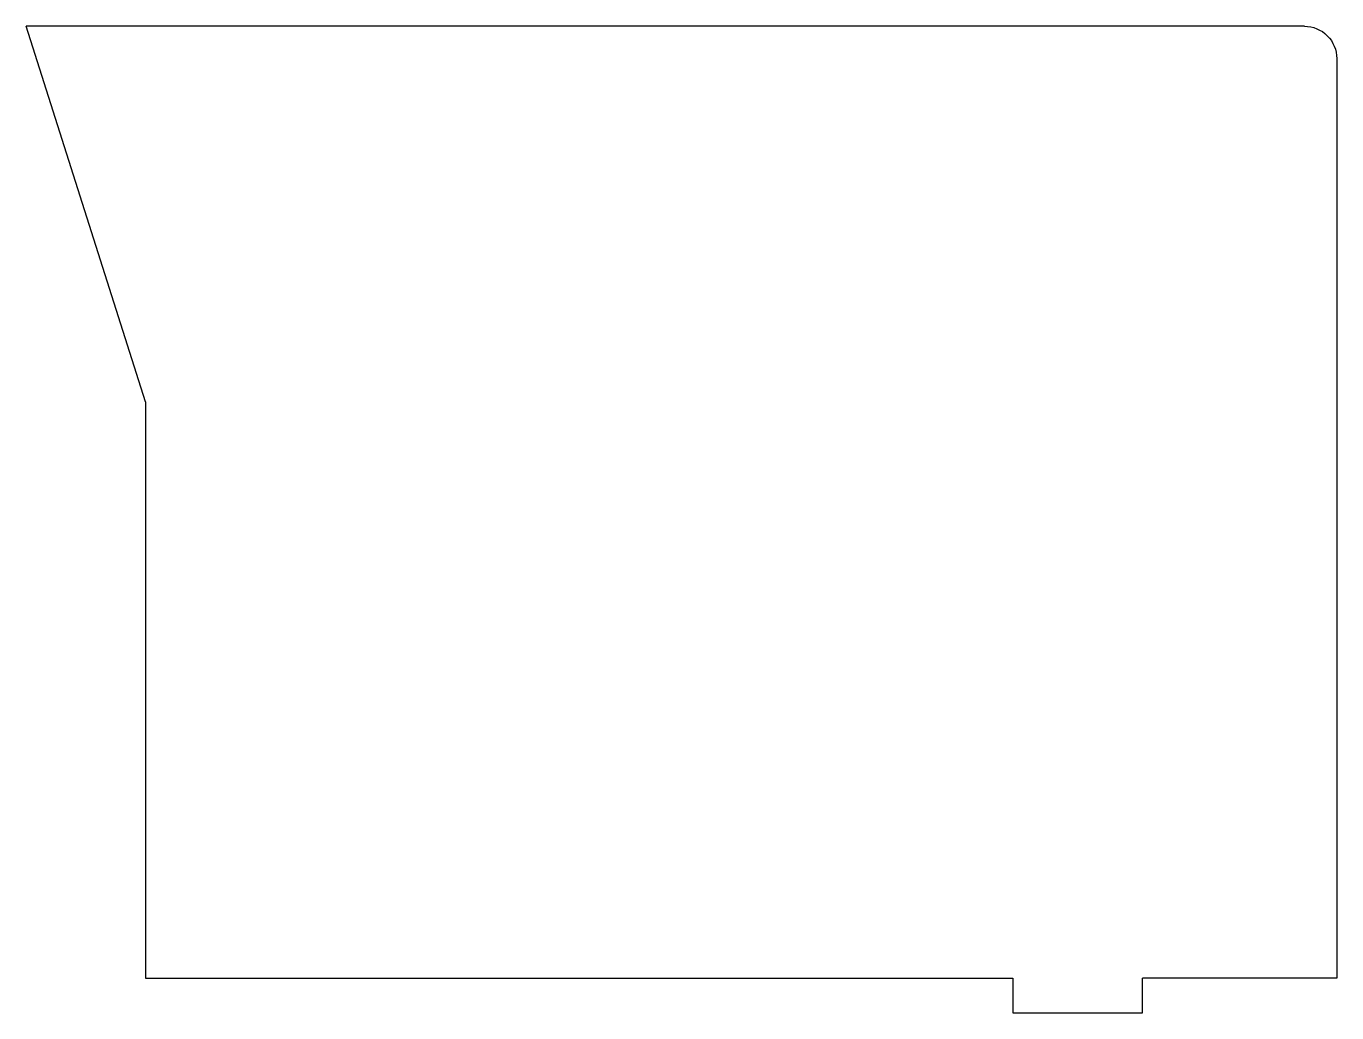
# Model space of a CAD drawing. Extents: x -0.33 to 4.73, y -0.13 to 3.68.
import ezdxf

# ---------------------------------------------------------------- set-up
doc = ezdxf.new("R2010")
doc.units = 0

msp = doc.modelspace()

# ---------------------------------------------------------------- linework, layer by layer
at = {"color": 18}
for points in [[(0.134, 2.2252), (-0.3263, 3.675)], [(4.607, 3.675), (-0.3263, 3.675)], [(4.732, 3.55), (4.732, 0)], [(0.134, 2.2252), (0.134, 0)], [(0.134, 0), (3.482, 0)], [(3.482, 0), (3.482, -0.134), (3.982, -0.134), (3.982, 0)], [(4.732, 0), (3.982, 0)]]:
    msp.add_lwpolyline(points, dxfattribs=at)
msp.add_lwpolyline([(4.607, 3.675, -0.414214), (4.732, 3.55)], format="xyb", dxfattribs=at)

doc.saveas('drawing.dxf')
